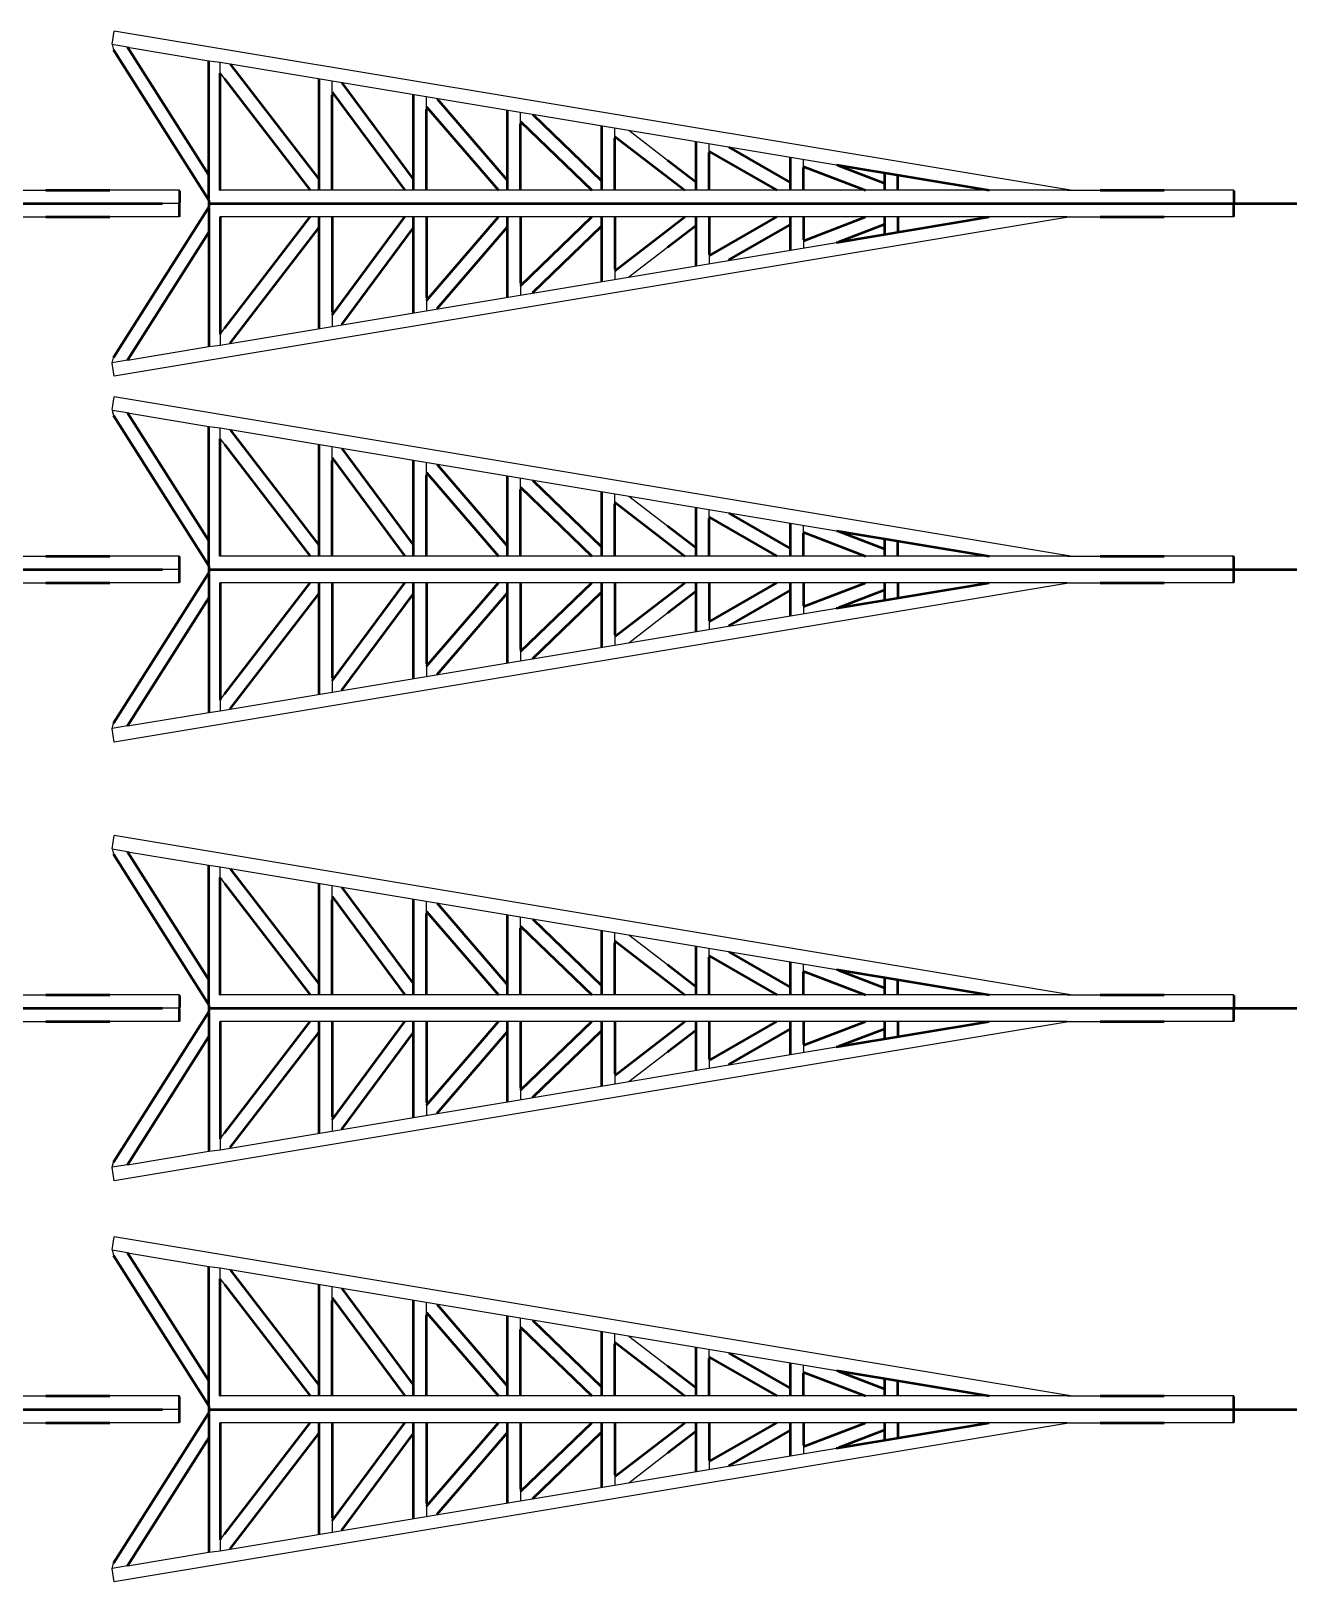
# Model space of a CAD drawing. Header units: centimetres. Extents: x 101 to 201, y 97 to 167.
# Drawn here: x 128.54 to 134.99, y 124.69 to 132.65 of the extents above; entities that cross this region are included whole.
import ezdxf

# ---------------------------------------------------------------- set-up
doc = ezdxf.new("R2010")
doc.units = ezdxf.units.CM
doc.layers.add('corte', color=1, linetype='Continuous')
doc.layers.add('grabado', color=5, linetype='Continuous')

msp = doc.modelspace()

# ---------------------------------------------------------------- linework, layer by layer
at = {"layer": 'corte'}
for p, q in [((128.9538, 132.5847), (128.965, 132.6523)), ((133.8693, 131.8349), (128.965, 132.6523)), ((128.9542, 132.5827), (128.9542, 132.5826)), ((128.9542, 132.5826), (128.9605, 132.5561)), ((128.4447, 131.8349), (128.6141, 131.8349)), ((129.2998, 131.8349), (128.9426, 131.8349)), ((129.2998, 131.8321), (129.2998, 131.8349)), ((130.9357, 131.8349), (130.9243, 131.8349)), ((131.0495, 131.8349), (131.0467, 131.8349)), ((133.8523, 131.8349), (134.0216, 131.8349)), ((134.7073, 131.8349), (134.3502, 131.8349)), ((134.7073, 131.8321), (134.7073, 131.8349)), ((129.2998, 131.7663), (129.2118, 131.7663)), ((129.2998, 131.7691), (129.2998, 131.7635)), ((129.4502, 131.7843), (129.4502, 131.7895)), ((129.4502, 131.7484), (129.4502, 131.7432)), ((134.7073, 131.7663), (134.6194, 131.7663)), ((134.7073, 131.7691), (134.7073, 131.7635)), ((128.4447, 131.6978), (128.6141, 131.6978)), ((129.2998, 131.6978), (128.9426, 131.6978)), ((133.8693, 131.6978), (128.965, 130.8804)), ((129.2998, 131.7006), (129.2998, 131.6978)), ((130.9357, 131.6978), (130.9243, 131.6978)), ((131.0495, 131.6978), (131.0467, 131.6978)), ((133.8523, 131.6978), (134.0216, 131.6978)), ((134.7073, 131.6978), (134.3502, 131.6978)), ((134.7073, 131.7006), (134.7073, 131.6978)), ((128.965, 130.8804), (128.9538, 130.948)), ((128.9542, 130.9501), (128.9605, 130.9766)), ((128.9542, 130.95), (128.9542, 130.9501)), ((128.9538, 130.7074), (128.965, 130.775)), ((128.9542, 130.7054), (128.9542, 130.7053)), ((128.9542, 130.7053), (128.9605, 130.6789)), ((133.8693, 129.9577), (128.965, 130.775)), ((128.4447, 129.9577), (128.6141, 129.9577)), ((129.2998, 129.9577), (128.9426, 129.9577)), ((129.2998, 129.9549), (129.2998, 129.9577)), ((129.4502, 129.907), (129.4502, 129.9123)), ((130.9357, 129.9577), (130.9243, 129.9577)), ((131.0495, 129.9577), (131.0467, 129.9577)), ((133.8523, 129.9577), (134.0216, 129.9577)), ((134.7073, 129.9577), (134.3502, 129.9577)), ((134.7073, 129.9549), (134.7073, 129.9577)), ((129.2998, 129.8891), (129.2118, 129.8891)), ((129.2998, 129.8919), (129.2998, 129.8863)), ((129.4502, 129.8711), (129.4502, 129.8659)), ((134.7073, 129.8891), (134.6194, 129.8891)), ((134.7073, 129.8919), (134.7073, 129.8863)), ((128.4447, 129.8205), (128.6141, 129.8205)), ((129.2998, 129.8205), (128.9426, 129.8205)), ((133.8693, 129.8205), (128.965, 129.0031)), ((129.2998, 129.8233), (129.2998, 129.8205)), ((130.9357, 129.8205), (130.9243, 129.8205)), ((131.0495, 129.8205), (131.0467, 129.8205)), ((133.8523, 129.8205), (134.0216, 129.8205)), ((134.7073, 129.8205), (134.3502, 129.8205)), ((134.7073, 129.8233), (134.7073, 129.8205)), ((128.9538, 129.0708), (128.9605, 129.0993)), ((128.965, 129.0031), (128.9538, 129.0708)), ((128.9542, 129.0728), (128.9542, 129.0728)), ((128.9538, 128.4554), (128.965, 128.523)), ((133.8693, 127.7056), (128.965, 128.523)), ((128.9538, 128.4554), (128.9605, 128.4268)), ((128.9542, 128.4534), (128.9542, 128.4533)), ((128.4447, 127.7056), (128.6141, 127.7056)), ((129.2998, 127.7056), (128.9426, 127.7056)), ((129.2998, 127.7028), (129.2998, 127.7056)), ((130.9357, 127.7056), (130.9243, 127.7056)), ((131.0495, 127.7056), (131.0467, 127.7056)), ((133.8523, 127.7056), (134.0216, 127.7056)), ((134.7073, 127.7056), (134.3502, 127.7056)), ((134.7073, 127.7028), (134.7073, 127.7056)), ((129.2998, 127.6371), (129.2118, 127.6371)), ((129.2998, 127.6399), (129.2998, 127.6343)), ((129.4502, 127.655), (129.4502, 127.6603)), ((129.4502, 127.6191), (129.4502, 127.6139)), ((134.7073, 127.6371), (134.6194, 127.6371)), ((134.7073, 127.6399), (134.7073, 127.6343)), ((128.4447, 127.5685), (128.6141, 127.5685)), ((129.2998, 127.5685), (128.9426, 127.5685)), ((133.8693, 127.5685), (128.965, 126.7511)), ((129.2998, 127.5713), (129.2998, 127.5685)), ((130.9357, 127.5685), (130.9243, 127.5685)), ((131.0495, 127.5685), (131.0467, 127.5685)), ((133.8523, 127.5685), (134.0216, 127.5685)), ((134.7073, 127.5685), (134.3502, 127.5685)), ((134.7073, 127.5713), (134.7073, 127.5685)), ((128.965, 126.7511), (128.9538, 126.8188)), ((128.9542, 126.8208), (128.9605, 126.8473)), ((128.9542, 126.8207), (128.9542, 126.8208)), ((128.9538, 126.3965), (128.965, 126.4642)), ((133.8693, 125.6468), (128.965, 126.4642)), ((128.9538, 126.3965), (128.9605, 126.368)), ((128.9542, 126.3946), (128.9542, 126.3945)), ((128.4447, 125.6468), (128.6141, 125.6468)), ((129.2998, 125.6468), (128.9426, 125.6468)), ((129.2998, 125.644), (129.2998, 125.6468)), ((130.9357, 125.6468), (130.9243, 125.6468)), ((131.0495, 125.6468), (131.0467, 125.6468)), ((133.8523, 125.6468), (134.0216, 125.6468)), ((134.7073, 125.6468), (134.3502, 125.6468)), ((134.7073, 125.644), (134.7073, 125.6468)), ((129.2998, 125.5782), (129.2118, 125.5782)), ((129.2998, 125.581), (129.2998, 125.5754)), ((129.4502, 125.5962), (129.4502, 125.6014)), ((129.4502, 125.5603), (129.4502, 125.5551)), ((134.7073, 125.5782), (134.6194, 125.5782)), ((134.7073, 125.581), (134.7073, 125.5754)), ((128.4447, 125.5097), (128.6141, 125.5097)), ((129.2998, 125.5097), (128.9426, 125.5097)), ((133.8693, 125.5097), (128.965, 124.6923)), ((129.2998, 125.5125), (129.2998, 125.5097)), ((130.9357, 125.5097), (130.9243, 125.5097)), ((131.0495, 125.5097), (131.0467, 125.5097)), ((133.8523, 125.5097), (134.0216, 125.5097)), ((134.7073, 125.5097), (134.3502, 125.5097)), ((134.7073, 125.5125), (134.7073, 125.5097)), ((128.965, 124.6923), (128.9538, 124.7599)), ((128.9542, 124.762), (128.9605, 124.7885)), ((128.9542, 124.7619), (128.9542, 124.762))]:
    msp.add_line(p, q, dxfattribs=at)
at = {"layer": 'corte', "lineweight": 50}
for p, q in [((128.9605, 132.5561), (129.4502, 131.7843)), ((128.6141, 131.8349), (128.9426, 131.8349)), ((129.2998, 131.8321), (129.2998, 131.7691)), ((134.0216, 131.8349), (134.3502, 131.8349)), ((134.7073, 131.8321), (134.7073, 131.7691)), ((124.0427, 131.7663), (129.2118, 131.7663)), ((128.9605, 130.9766), (129.4502, 131.7484)), ((129.2998, 131.7006), (129.2998, 131.7635)), ((129.4502, 131.7843), (129.4502, 131.7484)), ((129.4502, 131.7663), (135.642, 131.7663)), ((134.7073, 131.7006), (134.7073, 131.7635)), ((128.6141, 131.6978), (128.9426, 131.6978)), ((134.0216, 131.6978), (134.3502, 131.6978)), ((128.9605, 130.6789), (129.4502, 129.907)), ((128.6141, 129.9577), (128.9426, 129.9577)), ((129.2998, 129.8233), (129.2998, 129.9549)), ((134.0216, 129.9577), (134.3502, 129.9577)), ((134.7073, 129.8233), (134.7073, 129.9549)), ((124.0427, 129.8891), (129.2118, 129.8891)), ((128.9605, 129.0993), (129.4502, 129.8711)), ((129.4502, 129.907), (129.4502, 129.8711)), ((129.4502, 129.8891), (135.642, 129.8891)), ((128.6141, 129.8205), (128.9426, 129.8205)), ((134.0216, 129.8205), (134.3502, 129.8205)), ((128.9605, 128.4268), (129.4502, 127.655)), ((128.6141, 127.7056), (128.9426, 127.7056)), ((129.2998, 127.7028), (129.2998, 127.6399)), ((134.0216, 127.7056), (134.3502, 127.7056)), ((134.7073, 127.7028), (134.7073, 127.6399)), ((124.0427, 127.6371), (129.2118, 127.6371)), ((128.9605, 126.8473), (129.4502, 127.6191)), ((129.2998, 127.5713), (129.2998, 127.6343)), ((129.4502, 127.655), (129.4502, 127.6191)), ((129.4502, 127.6371), (135.642, 127.6371)), ((134.7073, 127.5713), (134.7073, 127.6343)), ((128.6141, 127.5685), (128.9426, 127.5685)), ((134.0216, 127.5685), (134.3502, 127.5685)), ((128.9605, 126.368), (129.4502, 125.5962)), ((128.6141, 125.6468), (128.9426, 125.6468)), ((129.2998, 125.5125), (129.2998, 125.644)), ((134.0216, 125.6468), (134.3502, 125.6468)), ((134.7073, 125.5125), (134.7073, 125.644)), ((124.0427, 125.5782), (129.2118, 125.5782)), ((128.9605, 124.7885), (129.4502, 125.5603)), ((129.4502, 125.5962), (129.4502, 125.5603)), ((129.4502, 125.5782), (135.642, 125.5782)), ((128.6141, 125.5097), (128.9426, 125.5097)), ((134.0216, 125.5097), (134.3502, 125.5097))]:
    msp.add_line(p, q, dxfattribs=at)
at = {"layer": 'grabado'}
for p, q in [((129.0332, 132.5695), (128.9542, 132.5826)), ((129.0332, 132.5695), (129.4503, 132.5)), ((129.4502, 132.5), (129.5074, 132.4924)), ((129.5074, 132.4367), (129.5074, 132.4924)), ((129.5074, 132.4924), (132.6705, 131.9652)), ((129.5575, 132.484), (129.5591, 132.4819)), ((129.5074, 132.4367), (129.5302, 132.407)), ((130.0138, 132.4061), (130.0138, 132.408)), ((130.0824, 132.3234), (130.0824, 132.3965)), ((130.131, 132.3884), (130.1326, 132.3863)), ((130.4974, 132.3255), (130.4974, 132.3274)), ((130.566, 132.2502), (130.566, 132.316)), ((130.6189, 132.3071), (130.6208, 132.3049)), ((130.981, 132.2449), (130.981, 132.2468)), ((131.0495, 132.1767), (131.0495, 132.2354)), ((131.1092, 132.2254), (131.1116, 132.2231)), ((131.4646, 132.1643), (131.4646, 132.1662)), ((131.5331, 132.1027), (131.5331, 132.1548)), ((131.6048, 132.1428), (131.8031, 131.99)), ((131.9481, 132.0837), (131.9481, 132.0856)), ((132.0167, 132.028), (132.0167, 132.0742)), ((132.1132, 132.0581), (132.1179, 132.0554)), ((132.4317, 132.0031), (132.4317, 132.005)), ((132.5002, 131.9525), (132.5002, 131.9936)), ((132.6705, 131.9652), (132.6793, 131.9618)), ((129.5074, 131.8321), (129.5074, 131.8349)), ((130.9243, 131.8349), (129.5074, 131.8349)), ((133.8523, 131.8349), (130.9357, 131.8349)), ((129.5074, 131.7006), (129.5074, 131.6978)), ((130.9243, 131.6978), (129.5074, 131.6978)), ((133.8523, 131.6978), (130.9357, 131.6978)), ((132.5002, 131.5802), (132.5002, 131.5391)), ((129.5074, 131.0403), (132.6705, 131.5675)), ((131.6048, 131.3899), (131.8031, 131.5427)), ((132.0167, 131.5047), (132.0167, 131.4585)), ((132.4317, 131.5296), (132.4317, 131.5277)), ((132.6705, 131.5675), (132.6793, 131.5709)), ((131.5331, 131.43), (131.5331, 131.3779)), ((131.9481, 131.449), (131.9481, 131.4471)), ((132.1132, 131.4746), (132.1179, 131.4773)), ((131.0495, 131.356), (131.0495, 131.2973)), ((131.4646, 131.3684), (131.4646, 131.3665)), ((130.566, 131.2825), (130.566, 131.2167)), ((130.981, 131.2878), (130.981, 131.2859)), ((131.1092, 131.3073), (131.1116, 131.3096)), ((130.0824, 131.2093), (130.0824, 131.1361)), ((130.4974, 131.2072), (130.4974, 131.2053)), ((130.6189, 131.2255), (130.6208, 131.2278)), ((129.5074, 131.096), (129.5302, 131.1257)), ((130.0138, 131.1266), (130.0138, 131.1247)), ((130.131, 131.1442), (130.1326, 131.1464)), ((129.0332, 130.9632), (129.4503, 131.0327)), ((129.4502, 131.0327), (129.5074, 131.0403)), ((129.5074, 131.096), (129.5074, 131.0403)), ((129.5575, 131.0486), (129.5591, 131.0508)), ((129.0332, 130.9632), (128.9542, 130.9501)), ((129.0332, 130.6923), (128.9542, 130.7053)), ((129.0332, 130.6923), (129.4503, 130.6227)), ((129.4502, 130.6227), (129.5074, 130.6151)), ((129.5074, 130.5595), (129.5074, 130.6151)), ((129.5074, 130.6151), (132.6705, 130.0879)), ((129.5074, 130.5595), (129.5302, 130.5298)), ((129.5575, 130.6068), (129.5591, 130.6046)), ((130.0138, 130.5288), (130.0138, 130.5307)), ((130.0824, 130.4461), (130.0824, 130.5193)), ((130.131, 130.5112), (130.1326, 130.509)), ((130.4974, 130.4482), (130.4974, 130.4501)), ((130.566, 130.373), (130.566, 130.4387)), ((130.6189, 130.4299), (130.6208, 130.4277)), ((130.981, 130.3676), (130.981, 130.3695)), ((131.0495, 130.2994), (131.0495, 130.3581)), ((131.1092, 130.3482), (131.1116, 130.3458)), ((131.4646, 130.287), (131.4646, 130.2889)), ((131.5331, 130.2254), (131.5331, 130.2775)), ((131.6048, 130.2656), (131.8031, 130.1127)), ((131.9481, 130.2064), (131.9481, 130.2083)), ((132.0167, 130.1507), (132.0167, 130.1969)), ((132.1132, 130.1808), (132.1179, 130.1781)), ((132.4317, 130.1258), (132.4317, 130.1277)), ((132.5002, 130.0752), (132.5002, 130.1163)), ((132.6705, 130.0879), (132.6793, 130.0846)), ((129.5074, 129.9549), (129.5074, 129.9577)), ((130.9243, 129.9577), (129.5074, 129.9577)), ((133.8523, 129.9577), (130.9357, 129.9577)), ((129.5074, 129.8233), (129.5074, 129.8205)), ((130.9243, 129.8205), (129.5074, 129.8205)), ((133.8523, 129.8205), (130.9357, 129.8205)), ((129.5074, 129.163), (132.6705, 129.6902)), ((132.5002, 129.7029), (132.5002, 129.6619)), ((132.6705, 129.6902), (132.6793, 129.6936)), ((131.6048, 129.5126), (131.8031, 129.6655)), ((132.0167, 129.6274), (132.0167, 129.5813)), ((132.1132, 129.5973), (132.1179, 129.6)), ((132.4317, 129.6523), (132.4317, 129.6504)), ((131.5331, 129.5528), (131.5331, 129.5007)), ((131.9481, 129.5717), (131.9481, 129.5698)), ((131.0495, 129.4787), (131.0495, 129.4201)), ((131.1092, 129.43), (131.1116, 129.4323)), ((131.4646, 129.4911), (131.4646, 129.4892)), ((130.566, 129.4052), (130.566, 129.3395)), ((130.6189, 129.3483), (130.6208, 129.3505)), ((130.981, 129.4105), (130.981, 129.4086)), ((130.0824, 129.332), (130.0824, 129.2589)), ((130.4974, 129.3299), (130.4974, 129.328)), ((129.5074, 129.2187), (129.5302, 129.2484)), ((129.5074, 129.2187), (129.5074, 129.1631)), ((130.0138, 129.2494), (130.0138, 129.2474)), ((130.131, 129.267), (130.1326, 129.2692)), ((129.0332, 129.0859), (129.4503, 129.1554)), ((129.4502, 129.1554), (129.5074, 129.163)), ((129.5575, 129.1714), (129.5591, 129.1736)), ((129.0332, 129.0859), (128.9542, 129.0728)), ((129.0332, 128.4403), (128.9542, 128.4533)), ((129.0332, 128.4403), (129.4503, 128.3707)), ((129.4502, 128.3707), (129.5074, 128.3631)), ((129.5074, 128.3074), (129.5074, 128.3631)), ((129.5074, 128.3631), (132.6705, 127.8359)), ((129.5575, 128.3548), (129.5591, 128.3526)), ((129.5074, 128.3074), (129.5302, 128.2778)), ((130.0138, 128.2768), (130.0138, 128.2787)), ((130.0824, 128.1941), (130.0824, 128.2673)), ((130.131, 128.2592), (130.1326, 128.257)), ((130.4974, 128.1962), (130.4974, 128.1981)), ((130.566, 128.121), (130.566, 128.1867)), ((130.6189, 128.1779), (130.6208, 128.1757)), ((130.981, 128.1156), (130.981, 128.1175)), ((131.0495, 128.0474), (131.0495, 128.1061)), ((131.1092, 128.0961), (131.1116, 128.0938)), ((131.4646, 128.035), (131.4646, 128.0369)), ((131.5331, 127.9734), (131.5331, 128.0255)), ((131.6048, 128.0136), (131.8031, 127.8607)), ((131.9481, 127.9544), (131.9481, 127.9563)), ((132.0167, 127.8987), (132.0167, 127.9449)), ((132.1132, 127.9288), (132.1179, 127.9261)), ((132.4317, 127.8738), (132.4317, 127.8757)), ((132.5002, 127.8232), (132.5002, 127.8643)), ((132.6705, 127.8359), (132.6793, 127.8326)), ((129.5074, 127.7028), (129.5074, 127.7056)), ((130.9243, 127.7056), (129.5074, 127.7056)), ((133.8523, 127.7056), (130.9357, 127.7056)), ((129.5074, 127.5713), (129.5074, 127.5685)), ((130.9243, 127.5685), (129.5074, 127.5685)), ((133.8523, 127.5685), (130.9357, 127.5685)), ((132.5002, 127.4509), (132.5002, 127.4098)), ((132.6705, 127.4382), (132.6793, 127.4416)), ((129.5074, 126.911), (132.6705, 127.4382)), ((131.6048, 127.2606), (131.8031, 127.4135)), ((132.0167, 127.3754), (132.0167, 127.3293)), ((132.4317, 127.4003), (132.4317, 127.3984)), ((131.5331, 127.3008), (131.5331, 127.2487)), ((131.9481, 127.3197), (131.9481, 127.3178)), ((132.1132, 127.3453), (132.1179, 127.348)), ((131.0495, 127.2267), (131.0495, 127.1681)), ((131.4646, 127.2391), (131.4646, 127.2372)), ((130.566, 127.1532), (130.566, 127.0875)), ((130.981, 127.1585), (130.981, 127.1566)), ((131.1092, 127.178), (131.1116, 127.1803)), ((130.0824, 127.08), (130.0824, 127.0069)), ((130.4974, 127.0779), (130.4974, 127.076)), ((130.6189, 127.0963), (130.6208, 127.0985)), ((129.5074, 126.9667), (129.5302, 126.9964)), ((129.5074, 126.9667), (129.5074, 126.911)), ((130.0138, 126.9973), (130.0138, 126.9954)), ((130.131, 127.015), (130.1326, 127.0171)), ((129.0332, 126.8339), (129.4503, 126.9034)), ((129.4502, 126.9034), (129.5074, 126.911)), ((129.5575, 126.9194), (129.5591, 126.9216)), ((129.0332, 126.8339), (128.9542, 126.8208)), ((129.0332, 126.3814), (128.9542, 126.3945)), ((129.0332, 126.3814), (129.4503, 126.3119)), ((129.4502, 126.3119), (129.5074, 126.3043)), ((129.5074, 126.2486), (129.5074, 126.3043)), ((129.5074, 126.3043), (132.6705, 125.7771)), ((129.5074, 126.2486), (129.5302, 126.2189)), ((129.5575, 126.2959), (129.5591, 126.2937)), ((130.0138, 126.218), (130.0138, 126.2199)), ((130.0824, 126.1353), (130.0824, 126.2084)), ((130.131, 126.2003), (130.1326, 126.1982)), ((130.4974, 126.1374), (130.4974, 126.1393)), ((130.566, 126.0621), (130.566, 126.1278)), ((130.6189, 126.119), (130.6208, 126.1168)), ((130.981, 126.0568), (130.981, 126.0587)), ((131.0495, 125.9886), (131.0495, 126.0472)), ((131.1092, 126.0373), (131.1116, 126.035)), ((131.4646, 125.9762), (131.4646, 125.9781)), ((131.5331, 125.9146), (131.5331, 125.9667)), ((131.6048, 125.9547), (131.8031, 125.8018)), ((131.9481, 125.8956), (131.9481, 125.8975)), ((132.0167, 125.8399), (132.0167, 125.8861)), ((132.1132, 125.87), (132.1179, 125.8673)), ((132.4317, 125.815), (132.4317, 125.8169)), ((132.5002, 125.7644), (132.5002, 125.8055)), ((132.6705, 125.7771), (132.6793, 125.7737)), ((129.5074, 125.644), (129.5074, 125.6468)), ((130.9243, 125.6468), (129.5074, 125.6468)), ((133.8523, 125.6468), (130.9357, 125.6468)), ((129.5074, 125.5125), (129.5074, 125.5097)), ((130.9243, 125.5097), (129.5074, 125.5097)), ((133.8523, 125.5097), (130.9357, 125.5097)), ((129.5074, 124.8522), (132.6705, 125.3794)), ((132.5002, 125.3921), (132.5002, 125.351)), ((132.6705, 125.3794), (132.6793, 125.3827)), ((131.6048, 125.2018), (131.8031, 125.3546)), ((132.0167, 125.3166), (132.0167, 125.2704)), ((132.4317, 125.3415), (132.4317, 125.3396)), ((131.5331, 125.2419), (131.5331, 125.1898)), ((131.9481, 125.2609), (131.9481, 125.259)), ((132.1132, 125.2865), (132.1179, 125.2892)), ((131.0495, 125.1679), (131.0495, 125.1092)), ((131.4646, 125.1803), (131.4646, 125.1784)), ((130.566, 125.0944), (130.566, 125.0286)), ((130.981, 125.0997), (130.981, 125.0978)), ((131.1092, 125.1192), (131.1116, 125.1215)), ((130.0824, 125.0212), (130.0824, 124.948)), ((130.4974, 125.0191), (130.4974, 125.0172)), ((130.6189, 125.0374), (130.6208, 125.0397)), ((129.5074, 124.9079), (129.5302, 124.9376)), ((129.5074, 124.9079), (129.5074, 124.8522)), ((130.0138, 124.9385), (130.0138, 124.9366)), ((130.131, 124.9561), (130.1326, 124.9583)), ((129.0332, 124.7751), (129.4503, 124.8446)), ((129.4502, 124.8446), (129.5074, 124.8522)), ((129.5575, 124.8605), (129.5591, 124.8627)), ((129.0332, 124.7751), (128.9542, 124.762))]:
    msp.add_line(p, q, dxfattribs=at)
at = {"layer": 'grabado', "lineweight": 50}
for p, q in [((129.0332, 132.5695), (129.4502, 131.9123)), ((129.4502, 131.7895), (129.4502, 132.5)), ((129.5591, 132.4819), (130.0138, 131.8911)), ((129.5074, 131.8349), (129.5074, 132.4367)), ((129.5302, 132.407), (129.9706, 131.8349)), ((130.0138, 132.4061), (130.0138, 131.8349)), ((130.1326, 132.3863), (130.4974, 131.8926)), ((130.0824, 132.3389), (130.4548, 131.8349)), ((130.0824, 131.8349), (130.0824, 132.3234)), ((130.4974, 132.3255), (130.4974, 131.8349)), ((130.6208, 132.3049), (130.981, 131.8874)), ((130.566, 132.2635), (130.9357, 131.8349)), ((130.566, 131.8349), (130.566, 132.2502)), ((130.981, 132.2449), (130.981, 131.8349)), ((131.1116, 132.2231), (131.4646, 131.8826)), ((131.0495, 132.1877), (131.4152, 131.8349)), ((131.0495, 131.8349), (131.0495, 132.1767)), ((131.4646, 132.1643), (131.4646, 131.8349)), ((131.5331, 132.1115), (131.8919, 131.8349)), ((131.5331, 131.8349), (131.5331, 132.1027)), ((131.9481, 132.0837), (131.9481, 131.8349)), ((131.8031, 131.99), (131.9481, 131.8782)), ((132.0167, 132.0346), (132.363, 131.8349)), ((132.0167, 131.8349), (132.0167, 132.028)), ((132.1179, 132.0554), (132.4317, 131.8745)), ((132.4317, 132.0031), (132.4317, 131.8349)), ((132.5002, 131.9569), (132.8192, 131.8349)), ((132.5002, 131.8349), (132.5002, 131.9525)), ((132.6705, 131.9652), (133.4522, 131.8349)), ((132.6793, 131.9618), (132.9152, 131.8716)), ((132.9152, 131.9244), (132.9152, 131.8349)), ((132.9838, 131.8349), (132.9838, 131.913)), ((129.4502, 131.7432), (129.4502, 131.0327)), ((129.5074, 131.6978), (129.5074, 131.096)), ((129.5302, 131.1257), (129.9706, 131.6978)), ((130.0138, 131.6978), (130.0138, 131.1266)), ((130.0824, 131.6978), (130.0824, 131.2093)), ((130.0824, 131.1938), (130.4548, 131.6978)), ((130.4974, 131.6978), (130.4974, 131.2072)), ((130.566, 131.6978), (130.566, 131.2825)), ((130.566, 131.2692), (130.9357, 131.6978)), ((130.981, 131.6978), (130.981, 131.2878)), ((131.0495, 131.6978), (131.0495, 131.356)), ((131.0495, 131.345), (131.4152, 131.6978)), ((131.4646, 131.6978), (131.4646, 131.3684)), ((131.5331, 131.6978), (131.5331, 131.43)), ((131.5331, 131.4212), (131.8919, 131.6978)), ((131.9481, 131.6978), (131.9481, 131.449)), ((132.0167, 131.4981), (132.363, 131.6978)), ((132.0167, 131.6978), (132.0167, 131.5047)), ((132.4317, 131.6978), (132.4317, 131.5296)), ((132.5002, 131.6978), (132.5002, 131.5802)), ((132.5002, 131.5758), (132.8192, 131.6978)), ((132.6705, 131.5675), (133.4522, 131.6978)), ((132.6793, 131.5709), (132.9152, 131.6611)), ((132.9152, 131.6978), (132.9152, 131.6083)), ((132.9838, 131.6978), (132.9838, 131.6197)), ((129.0332, 130.9632), (129.4502, 131.6204)), ((129.5591, 131.0508), (130.0138, 131.6416)), ((130.1326, 131.1464), (130.4974, 131.6401)), ((130.6208, 131.2278), (130.981, 131.6453)), ((131.1116, 131.3096), (131.4646, 131.6501)), ((131.8031, 131.5427), (131.9481, 131.6545)), ((132.1179, 131.4773), (132.4317, 131.6582)), ((129.0332, 130.6923), (129.4502, 130.035)), ((129.4502, 129.9123), (129.4502, 130.6227)), ((129.5074, 129.9577), (129.5074, 130.5595)), ((129.5591, 130.6046), (130.0138, 130.0139)), ((129.5302, 130.5298), (129.9706, 129.9577)), ((130.0138, 130.5288), (130.0138, 129.9577)), ((130.1326, 130.509), (130.4974, 130.0153)), ((130.0824, 130.4616), (130.4548, 129.9577)), ((130.0824, 129.9577), (130.0824, 130.4461)), ((130.4974, 130.4482), (130.4974, 129.9577)), ((130.566, 130.3862), (130.9357, 129.9577)), ((130.6208, 130.4277), (130.981, 130.0101)), ((130.566, 129.9577), (130.566, 130.373)), ((130.981, 130.3676), (130.981, 129.9577)), ((131.0495, 130.3105), (131.4152, 129.9577)), ((131.1116, 130.3458), (131.4646, 130.0053)), ((131.0495, 129.9577), (131.0495, 130.2994)), ((131.4646, 130.287), (131.4646, 129.9577)), ((131.5331, 130.2342), (131.8919, 129.9577)), ((131.5331, 129.9577), (131.5331, 130.2254)), ((131.9481, 130.2064), (131.9481, 129.9577)), ((132.0167, 130.1573), (132.363, 129.9577)), ((132.0167, 129.9577), (132.0167, 130.1507)), ((132.1179, 130.1781), (132.4317, 129.9972)), ((131.8031, 130.1127), (131.9481, 130.0009)), ((132.4317, 130.1258), (132.4317, 129.9577)), ((132.5002, 130.0796), (132.8192, 129.9577)), ((132.5002, 129.9577), (132.5002, 130.0752)), ((132.6705, 130.0879), (133.4522, 129.9577)), ((132.6793, 130.0846), (132.9152, 129.9944)), ((132.9152, 130.0471), (132.9152, 129.9577)), ((132.9838, 129.9577), (132.9838, 130.0357)), ((129.4502, 129.8659), (129.4502, 129.1554)), ((129.5074, 129.8205), (129.5074, 129.2187)), ((129.5302, 129.2484), (129.9706, 129.8205)), ((129.5591, 129.1736), (130.0138, 129.7643)), ((130.0138, 129.8205), (130.0138, 129.2494)), ((130.0824, 129.8205), (130.0824, 129.332)), ((130.0824, 129.3166), (130.4548, 129.8205)), ((130.1326, 129.2692), (130.4974, 129.7628)), ((130.4974, 129.8205), (130.4974, 129.3299)), ((130.566, 129.8205), (130.566, 129.4052)), ((130.566, 129.392), (130.9357, 129.8205)), ((130.6208, 129.3505), (130.981, 129.768)), ((130.981, 129.8205), (130.981, 129.4105)), ((131.0495, 129.8205), (131.0495, 129.4787)), ((131.0495, 129.4677), (131.4152, 129.8205)), ((131.1116, 129.4323), (131.4646, 129.7729)), ((131.4646, 129.8205), (131.4646, 129.4911)), ((131.5331, 129.8205), (131.5331, 129.5528)), ((131.5331, 129.544), (131.8919, 129.8205)), ((131.8031, 129.6655), (131.9481, 129.7772)), ((131.9481, 129.8205), (131.9481, 129.5717)), ((132.0167, 129.6208), (132.363, 129.8205)), ((132.0167, 129.8205), (132.0167, 129.6274)), ((132.1179, 129.6), (132.4317, 129.7809)), ((132.4317, 129.8205), (132.4317, 129.6523)), ((132.5002, 129.8205), (132.5002, 129.7029)), ((132.5002, 129.6986), (132.8192, 129.8205)), ((132.6705, 129.6902), (133.4522, 129.8205)), ((132.6793, 129.6936), (132.9152, 129.7838)), ((132.9152, 129.8205), (132.9152, 129.731)), ((132.9838, 129.8205), (132.9838, 129.7424)), ((129.0332, 129.0859), (129.4502, 129.7432)), ((129.0332, 128.4403), (129.4502, 127.783)), ((129.4502, 127.6603), (129.4502, 128.3707)), ((129.5591, 128.3526), (130.0138, 127.7619)), ((129.5074, 127.7056), (129.5074, 128.3074)), ((129.5302, 128.2778), (129.9706, 127.7056)), ((130.0138, 128.2768), (130.0138, 127.7056)), ((130.1326, 128.257), (130.4974, 127.7633)), ((130.0824, 128.2096), (130.4548, 127.7056)), ((130.0824, 127.7056), (130.0824, 128.1941)), ((130.4974, 128.1962), (130.4974, 127.7056)), ((130.6208, 128.1757), (130.981, 127.7581)), ((130.566, 128.1342), (130.9357, 127.7056)), ((130.566, 127.7056), (130.566, 128.121)), ((130.981, 128.1156), (130.981, 127.7056)), ((131.1116, 128.0938), (131.4646, 127.7533)), ((131.0495, 128.0585), (131.4152, 127.7056)), ((131.0495, 127.7056), (131.0495, 128.0474)), ((131.4646, 128.035), (131.4646, 127.7056)), ((131.5331, 127.9822), (131.8919, 127.7056)), ((131.5331, 127.7056), (131.5331, 127.9734)), ((131.9481, 127.9544), (131.9481, 127.7056)), ((132.1179, 127.9261), (132.4317, 127.7452)), ((131.8031, 127.8607), (131.9481, 127.7489)), ((132.0167, 127.9053), (132.363, 127.7056)), ((132.0167, 127.7056), (132.0167, 127.8987)), ((132.4317, 127.8738), (132.4317, 127.7056)), ((132.5002, 127.8276), (132.8192, 127.7056)), ((132.5002, 127.7056), (132.5002, 127.8232)), ((132.6705, 127.8359), (133.4522, 127.7056)), ((132.6793, 127.8326), (132.9152, 127.7424)), ((132.9152, 127.7951), (132.9152, 127.7056)), ((132.9838, 127.7056), (132.9838, 127.7837)), ((129.4502, 127.6139), (129.4502, 126.9034)), ((129.5074, 127.5685), (129.5074, 126.9667)), ((129.5302, 126.9964), (129.9706, 127.5685)), ((130.0138, 127.5685), (130.0138, 126.9973)), ((130.0824, 127.5685), (130.0824, 127.08)), ((130.0824, 127.0646), (130.4548, 127.5685)), ((130.4974, 127.5685), (130.4974, 127.0779)), ((130.566, 127.5685), (130.566, 127.1532)), ((130.566, 127.14), (130.9357, 127.5685)), ((130.981, 127.5685), (130.981, 127.1585)), ((131.0495, 127.5685), (131.0495, 127.2267)), ((131.0495, 127.2157), (131.4152, 127.5685)), ((131.1116, 127.1803), (131.4646, 127.5209)), ((131.4646, 127.5685), (131.4646, 127.2391)), ((131.5331, 127.5685), (131.5331, 127.3008)), ((131.5331, 127.2919), (131.8919, 127.5685)), ((131.8031, 127.4135), (131.9481, 127.5252)), ((131.9481, 127.5685), (131.9481, 127.3197)), ((132.0167, 127.3688), (132.363, 127.5685)), ((132.0167, 127.5685), (132.0167, 127.3754)), ((132.1179, 127.348), (132.4317, 127.5289)), ((132.4317, 127.5685), (132.4317, 127.4003)), ((132.5002, 127.5685), (132.5002, 127.4509)), ((132.5002, 127.4466), (132.8192, 127.5685)), ((132.6705, 127.4382), (133.4522, 127.5685)), ((132.6793, 127.4416), (132.9152, 127.5318)), ((132.9152, 127.5685), (132.9152, 127.479)), ((132.9838, 127.5685), (132.9838, 127.4904)), ((129.0332, 126.8339), (129.4502, 127.4911)), ((129.5591, 126.9216), (130.0138, 127.5123)), ((130.1326, 127.0171), (130.4974, 127.5108)), ((130.6208, 127.0985), (130.981, 127.516)), ((129.0332, 126.3814), (129.4502, 125.7242)), ((129.4502, 125.6014), (129.4502, 126.3119)), ((129.5074, 125.6468), (129.5074, 126.2486)), ((129.5591, 126.2937), (130.0138, 125.703)), ((129.5302, 126.2189), (129.9706, 125.6468)), ((130.0138, 126.218), (130.0138, 125.6468)), ((130.1326, 126.1982), (130.4974, 125.7045)), ((130.0824, 126.1507), (130.4548, 125.6468)), ((130.0824, 125.6468), (130.0824, 126.1353)), ((130.4974, 126.1374), (130.4974, 125.6468)), ((130.6208, 126.1168), (130.981, 125.6993)), ((130.566, 126.0754), (130.9357, 125.6468)), ((130.566, 125.6468), (130.566, 126.0621)), ((130.981, 126.0568), (130.981, 125.6468)), ((131.1116, 126.035), (131.4646, 125.6944)), ((131.0495, 125.9996), (131.4152, 125.6468)), ((131.0495, 125.6468), (131.0495, 125.9886)), ((131.4646, 125.9762), (131.4646, 125.6468)), ((131.5331, 125.9234), (131.8919, 125.6468)), ((131.5331, 125.6468), (131.5331, 125.9146)), ((131.9481, 125.8956), (131.9481, 125.6468)), ((132.1179, 125.8673), (132.4317, 125.6864)), ((131.8031, 125.8018), (131.9481, 125.6901)), ((132.0167, 125.8465), (132.363, 125.6468)), ((132.0167, 125.6468), (132.0167, 125.8399)), ((132.4317, 125.815), (132.4317, 125.6468)), ((132.5002, 125.7688), (132.8192, 125.6468)), ((132.6705, 125.7771), (133.4522, 125.6468)), ((132.6793, 125.7737), (132.9152, 125.6835)), ((132.5002, 125.6468), (132.5002, 125.7644)), ((132.9152, 125.7363), (132.9152, 125.6468)), ((132.9838, 125.6468), (132.9838, 125.7249)), ((129.4502, 125.5551), (129.4502, 124.8446)), ((129.5074, 125.5097), (129.5074, 124.9079)), ((129.5302, 124.9376), (129.9706, 125.5097)), ((129.5591, 124.8627), (130.0138, 125.4535)), ((130.0138, 125.5097), (130.0138, 124.9385)), ((130.0824, 125.5097), (130.0824, 125.0212)), ((130.0824, 125.0057), (130.4548, 125.5097)), ((130.1326, 124.9583), (130.4974, 125.452)), ((130.4974, 125.5097), (130.4974, 125.0191)), ((130.566, 125.5097), (130.566, 125.0944)), ((130.566, 125.0811), (130.9357, 125.5097)), ((130.6208, 125.0397), (130.981, 125.4572)), ((130.981, 125.5097), (130.981, 125.0997)), ((131.0495, 125.5097), (131.0495, 125.1679)), ((131.0495, 125.1569), (131.4152, 125.5097)), ((131.1116, 125.1215), (131.4646, 125.462)), ((131.4646, 125.5097), (131.4646, 125.1803)), ((131.5331, 125.5097), (131.5331, 125.2419)), ((131.5331, 125.2331), (131.8919, 125.5097)), ((131.8031, 125.3546), (131.9481, 125.4664)), ((131.9481, 125.5097), (131.9481, 125.2609)), ((132.0167, 125.31), (132.363, 125.5097)), ((132.0167, 125.5097), (132.0167, 125.3166)), ((132.1179, 125.2892), (132.4317, 125.4701)), ((132.4317, 125.5097), (132.4317, 125.3415)), ((132.5002, 125.5097), (132.5002, 125.3921)), ((132.5002, 125.3877), (132.8192, 125.5097)), ((132.6705, 125.3794), (133.4522, 125.5097)), ((132.6793, 125.3827), (132.9152, 125.473)), ((132.9152, 125.5097), (132.9152, 125.4202)), ((132.9838, 125.5097), (132.9838, 125.4316)), ((129.0332, 124.7751), (129.4502, 125.4323))]:
    msp.add_line(p, q, dxfattribs=at)

doc.saveas('drawing.dxf')
